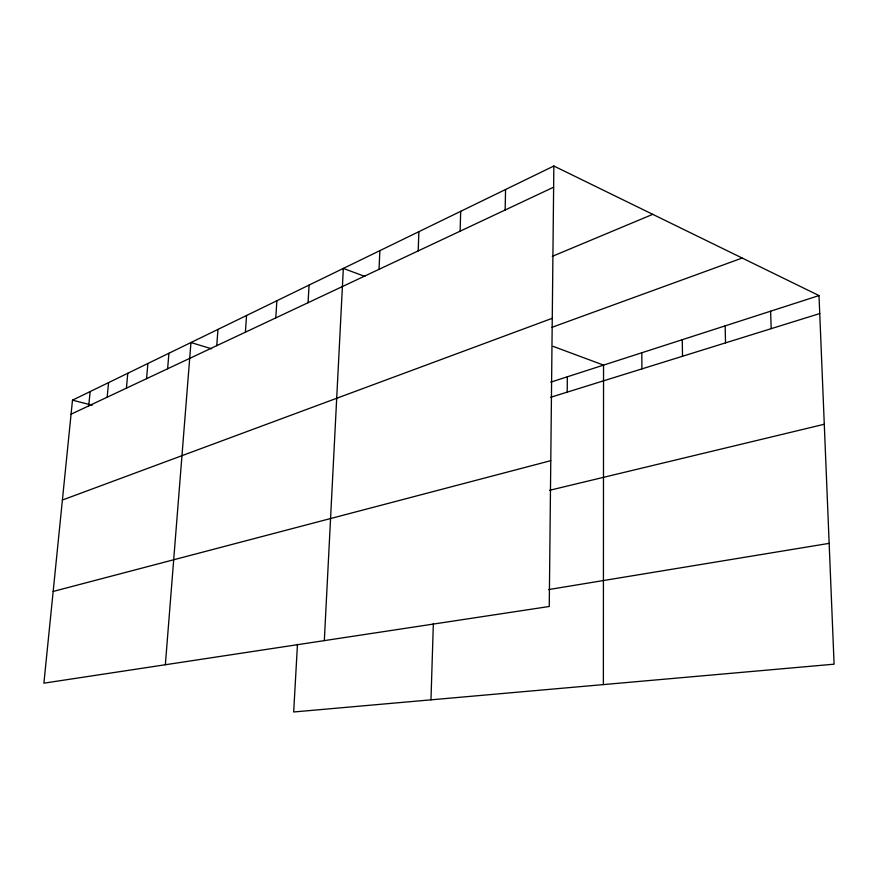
<?xml version="1.0" encoding="UTF-8"?>
<svg xmlns="http://www.w3.org/2000/svg" width="878" height="878" viewBox="0 0 878 878"><rect width="100%" height="100%" fill="white"/><g stroke="black" fill="none" stroke-linecap="round" stroke-linejoin="round"><path stroke-width="1.32" d="M603.362 684.588L603.548 365.105L553.151 346.382M567.21 392.137L567.331 376.794M553.853 166.019L549.255 606.489L43.9 683.172L72.49 400.159L553.853 166.019L819.009 295.579L834.1 664.185L293.68 711.981L297.466 644.353M505.157 209.996L505.563 189.516M460.127 231.177L460.687 211.335M430.966 699.843L433.359 623.49M418.191 250.91L418.894 231.671M379.044 269.316L379.867 250.647M324.322 640.622L343.331 268.416L364.897 276.438M308.057 302.712L309.067 285.087M275.78 317.891L276.877 300.748M245.401 332.18L246.553 315.487M216.756 345.658L217.963 329.404M165.349 664.745L190.954 342.541L211.598 348.796M167.621 368.76L168.916 353.252M146.56 378.67L147.888 363.492M126.432 388.142L127.782 373.271M107.171 397.196L108.554 382.621M88.733 405.866L90.138 391.577M71.074 414.186L553.634 187.19M552.306 256.343L652.738 214.342M62.393 500.032L552.262 318.308M551.999 327.307L742.184 258.044M550.791 382.139L819.009 295.579M550.627 397.295L819.745 313.556M53.163 591.443L550.78 460.665M549.65 490.286L824.277 424.261M548.596 589.577L829.15 543.361M72.49 400.159L92.168 405.219M770.632 311.185L771.18 328.657M725.14 325.87L725.524 342.87M682.272 339.709L682.513 356.259M641.807 352.758L641.917 368.892"/></g></svg>
